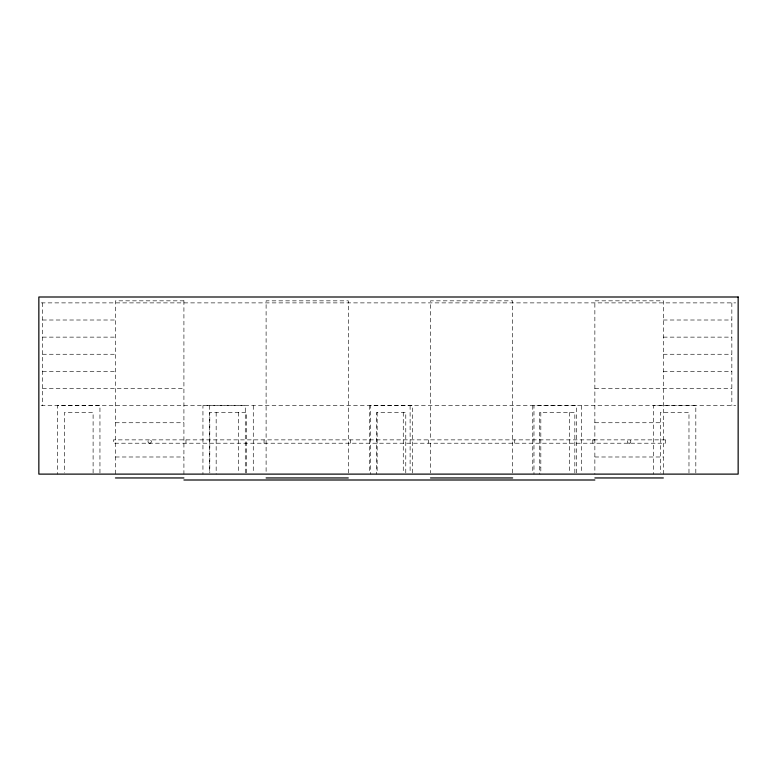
<?xml version="1.0" encoding="UTF-8"?>
<svg xmlns="http://www.w3.org/2000/svg" width="777" height="777" viewBox="0 0 777 777"><rect width="100%" height="100%" fill="white"/><g stroke="black" fill="none" stroke-linecap="round" stroke-linejoin="round"><path stroke-width="0.58" stroke-dasharray="3.88 2.91" d="M183.916 300.835L115.423 300.835L115.423 474.116M41.278 302.884L735.722 302.884M42.55 320.007L115.423 320.007M663.354 320.007L731.847 320.007M42.55 337.131L115.423 337.131M663.354 337.131L731.847 337.131M42.55 354.254L115.423 354.254M663.354 354.254L731.847 354.254M42.55 371.377L115.423 371.377M663.354 371.377L731.847 371.377M42.55 388.5L183.916 388.5M594.861 388.5L731.847 388.5M41.2 405.623L735.732 405.623M115.423 422.746L183.916 422.746M594.861 422.746L663.354 422.746M592.812 439.937L594.861 439.937M115.423 456.993L183.916 456.993M594.861 456.993L663.354 456.993M540.821 467.191L540.841 474.116M731.847 302.884L731.847 405.623M695.823 472.911L695.823 405.545L653.486 405.545L653.486 474.116M688.976 472.902L688.976 412.393L660.343 412.393L660.343 472.902M663.354 474.116L663.354 300.835L594.861 300.835L594.861 474.116M592.812 439.869L592.812 443.211M581.691 405.623L581.691 472.911M576.311 472.911L576.311 405.545L533.974 405.545L533.974 474.116M574.844 472.902L574.844 412.47L539.626 412.47L539.626 474.116M569.463 412.393L569.463 472.902M540.821 412.393L540.821 467.268M532.769 405.623L532.769 472.911M514.733 439.869L514.733 443.211M512.674 472.921L512.674 300.835L430.487 300.835L430.487 439.869M430.487 443.211L430.487 472.921M428.428 439.869L428.428 443.211M412.626 472.911L412.626 405.545L370.289 405.545L370.289 474.116M410.11 405.623L410.11 472.911M405.779 472.902L405.779 412.393L376.505 412.47L376.505 474.116M403.263 412.47L403.263 472.902M377.146 412.393L377.146 472.902M369.648 405.623L369.648 472.911M350.349 439.869L350.349 443.211M348.3 472.921L348.3 300.835L266.103 300.835L266.103 472.921M264.054 439.869L264.054 443.211M253.273 405.623L253.273 472.911M246.416 472.902L246.416 412.47L209.79 412.393L209.79 472.902M245.279 472.911L245.279 405.545L202.943 405.545L202.943 474.116M238.422 412.393L238.422 472.902M216.161 412.47L216.161 474.116M209.314 405.623L209.314 472.911M185.975 439.869L185.975 443.211M183.916 300.767L183.916 474.116M99.951 472.911L99.951 405.545L57.615 405.545L57.615 474.116M93.104 472.902L93.104 412.393L64.462 412.393L64.462 472.902M42.55 302.884L42.55 405.623M150.107 443.162L149.233 443.162A1.671 1.671 0 0 1 148.3 440.578A1.671 1.671 0 0 1 151.039 440.578A1.671 1.671 0 0 1 150.107 443.162M629.545 443.191L628.671 443.191A1.69 1.69 0 0 1 627.729 440.588A1.69 1.69 0 0 1 630.497 440.588A1.69 1.69 0 0 1 629.545 443.191M665.413 439.869L113.364 439.869L113.364 443.211L665.413 443.211L665.413 439.869"/><path stroke-width="1.17" d="M115.423 477.952L183.916 477.952M266.103 477.952L348.3 477.952M430.487 477.952L512.674 477.952M594.861 477.952L663.354 477.952M183.916 480.001L594.861 480.001M738.15 296.999L38.85 296.999L38.85 474.116L738.15 474.116L738.15 296.999"/></g></svg>
